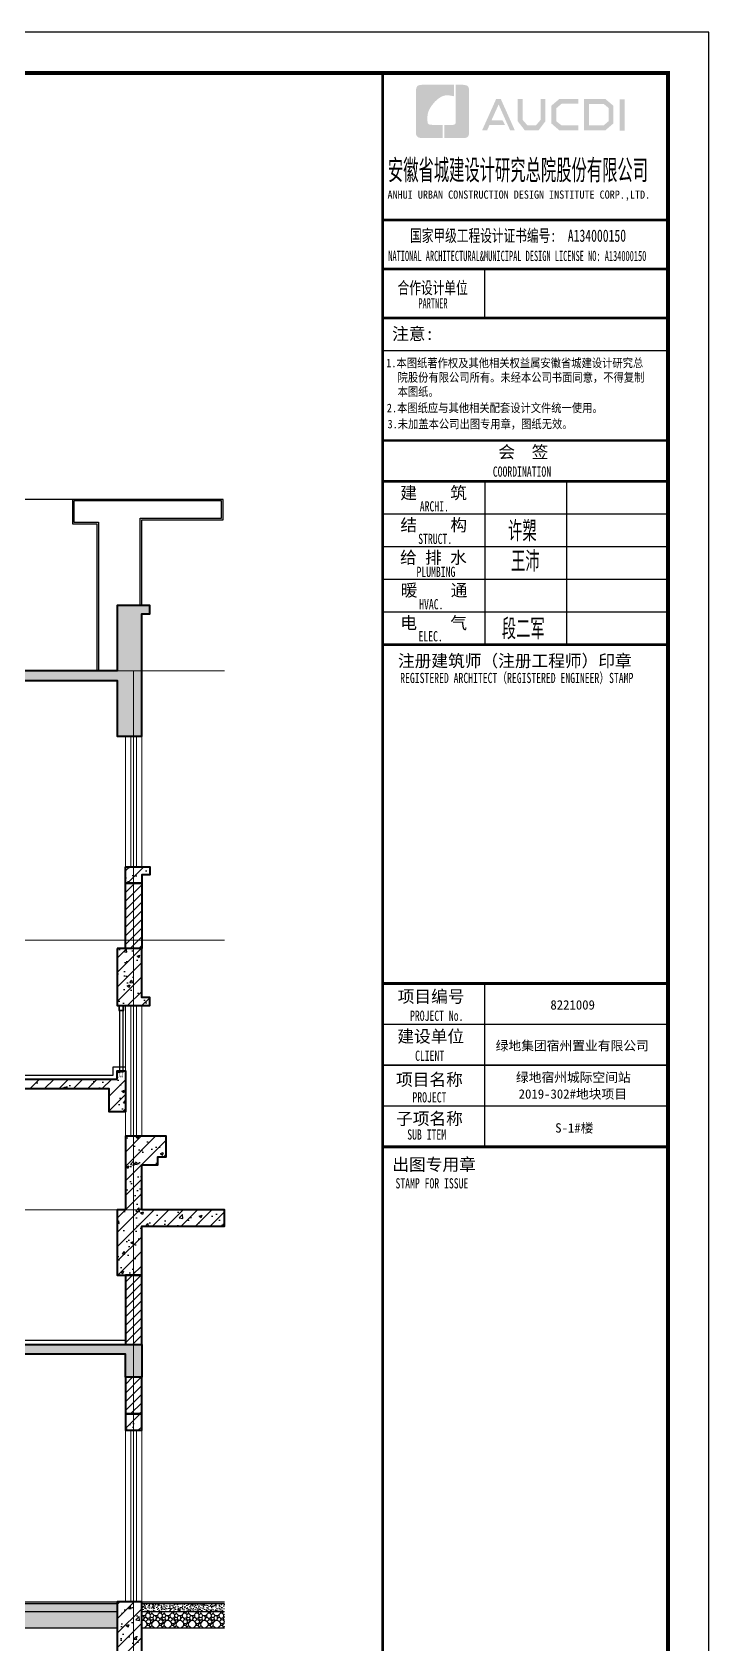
# Model space of a CAD drawing. Extents: x 1188826 to 1909461, y 608442 to 1651179.
# Drawn here: x 1312726 to 1321020, y 718433 to 738169 of the extents above; entities that cross this region are included whole.
import ezdxf

# ---------------------------------------------------------------- set-up
doc = ezdxf.new("R2010")
doc.units = 0
doc.header["$LTSCALE"] = 1000
doc.header["$MEASUREMENT"] = 0
doc.linetypes.add('ACAD_ISO10W100', pattern=[18.5, 12, -3, 0.5, -3])
doc.linetypes.add('DOTE', pattern=[2.42, 2, -0.2, 0.02, -0.2])
for name, color, linetype in [('A-HATH(填充)', 8, 'Continuous'), ('A-STAR(楼梯)', 51, 'Continuous'), ('A-WA-M(面层)', 43, 'Continuous'), ('图框', 140, 'Continuous'), ('图签文字', 147, 'Continuous'), ('栏杆', 106, 'Continuous'), ('立面-2', 45, 'Continuous')]:
    doc.layers.add(name, color=color, linetype=linetype)
for name, color, linetype, lineweight in [('DOTE', 19, 'DOTE', 9), ('PUB_HATCH', 8, 'Continuous', 9), ('WALL', 9, 'Continuous', 40), ('WINDOW', 144, 'Continuous', 15), ('图签', 147, 'Continuous', 18)]:
    doc.layers.add(name, color=color, linetype=linetype, lineweight=lineweight)
doc.styles.add('HT', font='simhei.ttf')
doc.styles.add('宋体', font='', dxfattribs={"height": 50})
doc.styles.add('建筑图签-1', font='simhei.ttf', dxfattribs={"width": 0.7})
doc.styles.add('建筑图签-2', font='TXT.shx', dxfattribs={"width": 0.5, "bigfont": 'HZTXT.shx'})
doc.styles.get('宋体').set_extended_font_data('SimSun')
pattern_1 = [(45, (-53314.43, -37836.62), (-53.0330298, 53.0330298), [])]
pattern_2 = [(45, (-57446.83, -18242.5), (-88.388348, 88.388348), []), (50, (-57446.83, -18242.5), (358.63009, -31.37607), [37.5, -412.5]), (355, (-57446.83, -18242.5), (-69.37567, 376.09607), [30, -330]), (100.4514, (-57416.94, -18245.1), (289.25469, 344.71977), [31.870095, -350.57106]), (46.1842, (-57446.83, -18142.5), (533.62052, -82.75951), [56.25, -618.75]), (96.6356, (-57402.36, -18149.4), (467.33135, 487.05894), [47.80514, -525.8565]), (351.1842, (-57446.83, -18142.5), (467.33097, 487.0593), [45, -495]), (21, (-57396.83, -18167.5), (298.453526, -201.309445), [37.5, -412.5]), (326, (-57396.83, -18167.5), (121.65767, 362.57502), [30, -330]), (71.4514, (-57371.96, -18184.27), (420.111314, 161.26525), [31.870095, -350.57106]), (37.5, (-57446.83, -18242.5), (6.079928, 166.446927), [0, -326, 0, -335, 0, -331.25]), (7.5, (-57446.83, -18242.5), (131.534769, 197.205856), [0, -191, 0, -318.5, 0, -126.25]), (327.5, (-57558.33, -18242.5), (266.911218, -11.277436), [0, -125, 0, -390, 0, -517.5]), (317.5, (-57608.33, -18242.5), (291.593085, 50.05249), [0, -162.5, 0, -259, 0, -367.5])]

# ---------------------------------------------------------------- blocks, each defined once
blk = doc.blocks.new('院标1')
h = blk.add_hatch(color=150)
h.dxf.hatch_style = 1
h.set_gradient(color1=(33, 113, 253), color2=(33, 113, 253), tint=1, name='INVCURVED')
edge = h.paths.add_edge_path()
edge.add_spline(control_points=[(116373, 648379), (116379, 648379), (116382, 648379), (116391, 648379), (116391, 648379), (116391, 648379), (116616, 648379), (116616, 648379), (116616, 648379), (116616, 648379), (116616, 648054), (116616, 648054), (116616, 648054), (116616, 648054), (116108, 648054), (116108, 648054), (116108, 648054), (116028, 648054), (115963, 648111), (115963, 648199), (115963, 648199), (115963, 648199), (115963, 649215), (115963, 649215), (115963, 649215), (115963, 649295), (116018, 649360), (116108, 649360), (116108, 649360), (116108, 649360), (116897, 649360), (116897, 649360), (116897, 649360), (116897, 649360), (116897, 649080), (116897, 649080), (116897, 649080), (116897, 649080), (116566, 649140), (116356, 648859), (116356, 648859), (116245, 648719), (116240, 648545), (116247, 648466), (116247, 648466), (116254, 648386), (116247, 648466), (116247, 648466), (116247, 648466), (116247, 648466), (116258, 648374), (116373, 648379)], knot_values=[0, 0, 0, 0, 0.071429, 0.071429, 0.071429, 0.107143, 0.142857, 0.142857, 0.142857, 0.178571, 0.214286, 0.214286, 0.214286, 0.25, 0.285714, 0.285714, 0.285714, 0.321429, 0.357143, 0.357143, 0.357143, 0.392857, 0.428571, 0.428571, 0.428571, 0.464286, 0.5, 0.5, 0.5, 0.535714, 0.571429, 0.571429, 0.571429, 0.607143, 0.642857, 0.642857, 0.642857, 0.678571, 0.714286, 0.714286, 0.714286, 0.75, 0.785714, 0.785714, 0.785714, 0.821429, 0.857143, 0.857143, 0.857143, 0.928571, 1, 1, 1, 1], degree=3, periodic=0)
h = blk.add_hatch(color=150)
h.dxf.hatch_style = 1
h.set_gradient(color1=(33, 113, 253), color2=(33, 113, 253), tint=1, name='INVCURVED')
edge = h.paths.add_edge_path()
edge.add_spline(control_points=[(117268, 649215), (117268, 649215), (117268, 648199), (117268, 648199), (117268, 648199), (117268, 648114), (117212, 648054), (117123, 648054), (117123, 648054), (117123, 648054), (116663, 648054), (116663, 648054), (116663, 648054), (116663, 648054), (116663, 648379), (116663, 648379), (116663, 648379), (116663, 648379), (116865, 648379), (116865, 648379), (116865, 648379), (116907, 648379), (116941, 648413), (116941, 648455), (116941, 648455), (116941, 648455), (116941, 649360), (116941, 649360), (116941, 649360), (116941, 649360), (117123, 649360), (117123, 649360), (117123, 649360), (117204, 649360), (117268, 649306), (117268, 649215)], knot_values=[0, 0, 0, 0, 0.1, 0.1, 0.1, 0.15, 0.2, 0.2, 0.2, 0.25, 0.3, 0.3, 0.3, 0.35, 0.4, 0.4, 0.4, 0.45, 0.5, 0.5, 0.5, 0.55, 0.6, 0.6, 0.6, 0.65, 0.7, 0.7, 0.7, 0.75, 0.8, 0.8, 0.8, 0.9, 1, 1, 1, 1], degree=3, periodic=0)
blk = doc.blocks.new('tq123')
at = {"layer": '图框'}
h = blk.add_hatch(color=256, dxfattribs=at)
h.paths.add_polyline_path([(-1187, 56758), (-1061, 56758), (-1061, 55988), (-1187, 55988)])
h.paths.add_polyline_path([(-1939, 56642), (-1939, 56116), (-1579, 56116), (-1455, 56223), (-1455, 56541), (-1575, 56642)], flags=16)
h.paths.add_polyline_path([(-2057, 56760), (-2057, 55998), (-1535, 55998), (-1337, 56168), (-1337, 56596), (-1532, 56760)])
h.paths.add_polyline_path([(-2200, 56764), (-2200, 56648), (-2607, 56648), (-2740, 56537), (-2740, 56218), (-2607, 56115), (-2198, 56115), (-2198, 55993), (-2662, 55993), (-2864, 56168), (-2864, 56596), (-2666, 56764)])
h.paths.add_polyline_path([(-3683, 56762), (-3563, 56762), (-3563, 56251), (-3449, 56120), (-3238, 56120), (-3124, 56251), (-3124, 56762), (-3010, 56762), (-3010, 56214), (-3174, 55997), (-3512, 55997), (-3683, 56216)])
h.paths.add_polyline_path([(-4215, 56760), (-4098, 56760), (-3756, 55996), (-3872, 55996), (-4153, 56630), (-4328, 56242), (-4057, 56242), (-3996, 56127), (-4377, 56127), (-4436, 55994), (-4559, 55994)])
for p, q in [((-6995, 53800), (5, 53800)), ((-6995, 53800), (5, 53800)), ((-6995, 52600), (5, 52600))]:
    blk.add_line(p, q, dxfattribs=at)
for points, const_width in [([(-6995, 0), (-6995, 57400)], 70), ([(-6995, 53800), (5, 53800)], 60), ([(-6995, 52600), (5, 52600)], 60), ([(-6995, 52600), (5, 52600)], 60), ([(-4495, 52600), (-4495, 51400)], 35), ([(-6995, 51400), (5, 51400)], 60), ([(-6995, 51400), (5, 51400)], 60), ([(-6995, 50599), (5, 50599)], 35), ([(-6987, 48400), (13, 48400)], 60), ([(-6987, 47400), (13, 47400)], 70), ([(-6987, 47400), (13, 47400)], 70), ([(-4487, 47400), (-4487, 43400)], 35), ([(-2487, 47400), (-2487, 43400)], 35), ([(-6987, 46600), (13, 46600)], 35), ([(-6987, 45800), (13, 45800)], 35), ([(-6987, 45000), (13, 45000)], 35), ([(-6987, 44200), (13, 44200)], 35), ([(-6987, 43400), (13, 43400)], 70), ([(-6995, 35100), (5, 35100)], 70), ([(-6995, 35100), (5, 35100)], 70), ([(-4495, 31100), (-4495, 35100)], 35), ([(-6995, 34100), (5, 34100)], 35), ([(-6995, 33100), (5, 33100)], 35), ([(-6995, 32100), (5, 32100)], 35), ([(5, 31100), (-6995, 31100)], 70)]:
    blk.add_lwpolyline(points, dxfattribs=dict(at, const_width=const_width))
blk.add_blockref('院标1', (-122144, -592249))
for s, height, style, width, p in [('ANHUI URBAN CONSTRUCTION DESIGN INSTITUTE CORP.,LTD.', 200, '建筑图签-1', 0.91, (-6877, 54322)), ('NATIONAL ARCHITECTURAL&MUNICIPAL DESIGN LICENSE NO: A134000150', 250, '建筑图签-1', 0.6, (-6858, 52795)), ('PARTNER', 250, '建筑图签-1', 0.6, (-6120, 51634)), ('1.本图纸著作权及其他相关权益属安徽省城建设计研究总', 210, 'HT', 0.88, (-6909, 50193)), ('院股份有限公司所有。未经本公司书面同意，不得复制', 210, 'HT', 0.88, (-6630, 49839)), ('本图纸。', 210, 'HT', 0.88, (-6630, 49489)), (' 2.本图纸应与其他相关配套设计文件统一使用。 ', 210, 'HT', 0.88, (-7020, 49092)), ('3.未加盖本公司出图专用章，图纸无效。', 210, 'HT', 0.88, (-6877, 48698)), ('COORDINATION', 250, '建筑图签-1', 0.7, (-4295, 47513)), ('ARCHI.', 250, '建筑图签-1', 0.7, (-6086, 46662)), ('STRUCT.', 250, '建筑图签-1', 0.7, (-6125, 45865)), ('PLUMBING', 250, '建筑图签-1', 0.7, (-6166, 45058)), ('HVAC.', 250, '建筑图签-1', 0.7, (-6101, 44265)), ('ELEC.', 250, '建筑图签-1', 0.7, (-6117, 43480)), ('REGISTERED ARCHITECT（REGISTERED ENGINEER）STAMP', 250, '建筑图签-1', 0.7, (-6566, 42459)), ('PROJECT No.', 250, '建筑图签-1', 0.7, (-6325, 34185, -1799)), ('CLIENT', 250, '建筑图签-1', 0.7, (-6201, 33206)), ('PROJECT', 250, '建筑图签-1', 0.7, (-6266, 32187)), ('SUB ITEM', 250, '建筑图签-1', 0.7, (-6393, 31276)), ('STAMP FOR ISSUE', 250, '建筑图签-1', 0.7, (-6682, 30081))]:
    blk.add_text(s, height=height, dxfattribs=dict(at, style=style, width=width)).set_placement(p)
at = {"layer": '图签', "color": 2, "style": '宋体'}
for s, height, p in [('8221009 ', 229.3, (-2884, 34462)), ('绿地集团宿州置业有限公司', 229.34, (-4225, 33462)), ('绿地宿州城际空间站', 229.3, (-3729, 32688)), ('2019-302#地块项目', 229.34, (-3662, 32279)), ('S-1#楼', 229.3, (-2766, 31448))]:
    blk.add_text(s, height=height, dxfattribs=at).set_placement(p)
at = {"layer": '图签文字', "color": 7, "style": '建筑图签-1'}
for s, height, width, p in [('安徽省城建设计研究总院股份有限公司', 500, 0.55, (-6867, 54777)), ('国家甲级工程设计证书编号:  A134000150', 300, 0.7, (-6323, 53267)), ('合作设计单位', 300, 0.7, (-6630, 51990))]:
    blk.add_text(s, height=height, dxfattribs=dict(at, width=width)).set_placement(p)
for s, p in [('注意:', (-6764, 50863)), ('会  签', (-4160, 47968)), ('建    筑', (-6565, 46967)), ('结    构', (-6561, 46179)), ('给 排 水', (-6570, 45385)), ('暖    通', (-6552, 44582)), ('电    气', (-6562, 43782)), ('注册建筑师（注册工程师）印章', (-6620, 42854)), ('项目编号', (-6627, 34632)), ('建设单位', (-6635, 33655)), ('项目名称', (-6668, 32597)), ('子项名称', (-6668, 31640)), ('出图专用章', (-6759, 30518))]:
    blk.add_text(s, height=300, dxfattribs=at).set_placement(p)
at = {"layer": '图签文字', "color": 1, "style": '建筑图签-2', "width": 0.7}
for s, p in [('许槊', (-3921, 45928)), ('王沛', (-3849, 45187)), ('段二军', (-4074, 43532))]:
    blk.add_text(s, height=500, dxfattribs=at).set_placement(p)
blk = doc.blocks.new('qweqweqeqw')
at = {"layer": '栏杆', "const_width": 6}
blk.add_lwpolyline([(-31, 0), (29, 0)], dxfattribs=at)
for points in [[(-19, 0), (-19, -70, 0.811436), (-7, -70), (-7, -58)], [(17, 0), (17, -70, -0.811436), (5, -70), (5, -58)]]:
    blk.add_lwpolyline(points, format="xyb", dxfattribs=at)

msp = doc.modelspace()

# ---------------------------------------------------------------- hatches: boundary and pattern name
at = {"layer": 'A-HATH(填充)'}
h = msp.add_hatch(dxfattribs=at)
h.set_pattern_fill('钢筋混凝土', color=256, scale=50, style=0)
h.set_pattern_definition([(45, (-57446.83, -18242.5), (-88.388348, 88.388348), []), (50, (-57446.83, -18242.5), (358.63009, -31.37607), [37.5, -412.5]), (355, (-57446.83, -18242.5), (-69.37567, 376.09607), [30, -330]), (100.4514, (-57416.94, -18245.1), (289.25469, 344.71977), [31.870095, -350.57106]), (46.1842, (-57446.83, -18142.5), (533.62052, -82.75951), [56.25, -618.75]), (96.6356, (-57402.36, -18149.4), (467.33135, 487.05894), [47.80514, -525.8565]), (351.1842, (-57446.83, -18142.5), (467.33097, 487.0593), [45, -495]), (21, (-57396.83, -18167.5), (298.453526, -201.309445), [37.5, -412.5]), (326, (-57396.83, -18167.5), (121.65767, 362.57502), [30, -330]), (71.4514, (-57371.96, -18184.27), (420.111314, 161.26525), [31.870095, -350.57106]), (37.5, (-57446.83, -18242.5), (6.079928, 166.446927), [0, -326, 0, -335, 0, -331.25]), (7.5, (-57446.83, -18242.5), (131.534769, 197.205856), [0, -191, 0, -318.5, 0, -126.25]), (327.5, (-57558.33, -18242.5), (266.911218, -11.277436), [0, -125, 0, -390, 0, -517.5]), (317.5, (-57608.33, -18242.5), (291.593085, 50.05249), [0, -162.5, 0, -259, 0, -367.5])])
h.paths.add_polyline_path([(1305818, 730348), (1305818, 730228), (1306818, 730228), (1306818, 729148), (1307018, 729148), (1307018, 729548), (1307118, 729548), (1307118, 730228), (1313768, 730228), (1313768, 729548), (1314068, 729548), (1314068, 731048), (1314168, 731048), (1314168, 731148), (1313768, 731148), (1313768, 730348)])
h = msp.add_hatch(dxfattribs=at)
h.set_pattern_fill('钢筋混凝土', color=256, scale=50, style=0)
h.set_pattern_definition([(45, (-53314.43, -37890.48), (-88.388348, 88.388348), []), (50, (-53314.43, -37890.48), (358.63009, -31.37607), [37.5, -412.5]), (355, (-53314.43, -37890.48), (-69.37567, 376.09607), [30, -330]), (100.4514, (-53284.54, -37893.1), (289.25469, 344.71977), [31.870095, -350.57106]), (46.1842, (-53314.43, -37790.48), (533.62052, -82.75951), [56.25, -618.75]), (96.6356, (-53269.96, -37797.37), (467.33135, 487.05894), [47.80514, -525.8565]), (351.1842, (-53314.43, -37790.5), (467.33097, 487.0593), [45, -495]), (21, (-53264.43, -37815.48), (298.453526, -201.309445), [37.5, -412.5]), (326, (-53264.43, -37815.48), (121.65767, 362.57502), [30, -330]), (71.4514, (-53239.56, -37832.25), (420.111314, 161.26525), [31.870095, -350.57106]), (37.5, (-53314.43, -37890.48), (6.079928, 166.446927), [0, -326, 0, -335, 0, -331.25]), (7.5, (-53314.43, -37890.48), (131.534769, 197.205856), [0, -191, 0, -318.5, 0, -126.25]), (327.5, (-53425.93, -37890.48), (266.911218, -11.277436), [0, -125, 0, -390, 0, -517.5]), (317.5, (-53475.93, -37890.48), (291.593085, 50.05249), [0, -162.5, 0, -259, 0, -367.5])])
h.paths.add_polyline_path([(1313868, 727948), (1314168, 727948), (1314168, 727848), (1314068, 727848), (1314068, 727748), (1313868, 727748)])
h = msp.add_hatch(dxfattribs=at)
h.set_pattern_fill('钢筋混凝土', color=256, scale=50, style=0)
h.set_pattern_definition(pattern_2)
h.paths.add_polyline_path([(1313768, 725348), (1313768, 725448), (1313868, 725448), (1313868, 724948), (1313668, 724948), (1313668, 725228), (1312368, 725228), (1312368, 724948), (1312168, 724948), (1312168, 725212), (1309368, 726712), (1309368, 726598), (1309168, 726598), (1309168, 726878), (1307118, 726878), (1307118, 726248), (1307018, 726248), (1307018, 725848), (1306818, 725848), (1306818, 726828), (1305818, 726828), (1305818, 726948), (1306818, 726948), (1306818, 726998), (1309368, 726998), (1309368, 726848), (1309648, 726848), (1309648, 726698), (1309928, 726698), (1309928, 726548), (1310208, 726548), (1310208, 726398), (1310488, 726398), (1310488, 726248), (1310768, 726248), (1310768, 726098), (1311048, 726098), (1311048, 725948), (1311328, 725948), (1311328, 725798), (1311608, 725798), (1311608, 725648), (1311888, 725648), (1311888, 725498), (1312168, 725498), (1312168, 725348)])
h = msp.add_hatch(dxfattribs=at)
h.set_pattern_fill('钢筋混凝土', color=256, scale=50, style=0)
h.set_pattern_definition(pattern_2)
h.paths.add_polyline_path([(1313768, 726948), (1313768, 726248), (1314168, 726248), (1314168, 726348), (1314068, 726348), (1314068, 726948)])
h = msp.add_hatch(dxfattribs=at)
h.set_pattern_fill('钢筋混凝土', color=256, scale=50, style=0)
h.set_pattern_definition(pattern_2)
h.paths.add_polyline_path([(1314068, 723748), (1314068, 724298), (1314268, 724298), (1314268, 724398), (1314368, 724398), (1314368, 724648), (1313868, 724648), (1313868, 723748), (1313768, 723748), (1313768, 722948), (1314068, 722948), (1314068, 723548), (1315082, 723548), (1315082, 723748)])
h = msp.add_hatch(dxfattribs=at)
h.set_pattern_fill('钢筋混凝土', color=256, scale=50, style=0)
h.set_pattern_definition(pattern_2)
h.paths.add_polyline_path([(1305818, 723528), (1305818, 723648), (1306818, 723648), (1306818, 723698), (1309368, 723698), (1309368, 723538), (1309648, 723538), (1309648, 723378), (1309928, 723378), (1309928, 723218), (1310208, 723218), (1310208, 723058), (1310488, 723058), (1310488, 722898), (1310768, 722898), (1310768, 722738), (1311048, 722738), (1311048, 722578), (1311328, 722578), (1311328, 722418), (1311608, 722418), (1311608, 722258), (1311888, 722258), (1311888, 722098), (1314068, 722098), (1314068, 721698), (1313868, 721698), (1313868, 721978), (1312088, 721978), (1312088, 721698), (1311888, 721698), (1311888, 721960), (1309368, 723400), (1309368, 723298), (1309168, 723298), (1309168, 723578), (1307118, 723578), (1307118, 722948), (1306818, 722948), (1306818, 723528)])
h = msp.add_hatch(dxfattribs=at)
h.set_pattern_fill('钢筋混凝土', color=256, scale=50, style=0)
h.set_pattern_definition([(45, (-53314.43, -39240.48), (-88.388348, 88.388348), []), (50, (-53314.43, -39240.48), (358.63009, -31.37607), [37.5, -412.5]), (355, (-53314.43, -39240.48), (-69.37567, 376.09607), [30, -330]), (100.4514, (-53284.54, -39243.1), (289.25469, 344.71977), [31.870095, -350.57106]), (46.1842, (-53314.43, -39140.48), (533.62052, -82.75951), [56.25, -618.75]), (96.6356, (-53269.96, -39147.37), (467.33135, 487.05894), [47.80514, -525.8565]), (351.1842, (-53314.43, -39140.5), (467.33097, 487.0593), [45, -495]), (21, (-53264.43, -39165.48), (298.453526, -201.309445), [37.5, -412.5]), (326, (-53264.43, -39165.48), (121.65767, 362.57502), [30, -330]), (71.4514, (-53239.56, -39182.25), (420.111314, 161.26525), [31.870095, -350.57106]), (37.5, (-53314.43, -39240.48), (6.079928, 166.446927), [0, -326, 0, -335, 0, -331.25]), (7.5, (-53314.43, -39240.48), (131.534769, 197.205856), [0, -191, 0, -318.5, 0, -126.25]), (327.5, (-53425.93, -39240.48), (266.911218, -11.277436), [0, -125, 0, -390, 0, -517.5]), (317.5, (-53475.93, -39240.48), (291.593085, 50.05249), [0, -162.5, 0, -259, 0, -367.5])])
h.paths.add_polyline_path([(1314068, 721248), (1313868, 721248), (1313868, 721048), (1314068, 721048)])
h = msp.add_hatch(dxfattribs=at)
h.set_pattern_fill('钢筋混凝土', color=256, scale=50, style=0)
h.set_pattern_definition([(45, (-46914.43, -37190.48), (-88.388348, 88.388348), []), (50, (-46914.43, -37190.48), (358.63009, -31.37607), [37.5, -412.5]), (355, (-46914.43, -37190.48), (-69.37567, 376.09607), [30, -330]), (100.4514, (-46884.54, -37193.1), (289.25469, 344.71977), [31.870095, -350.57106]), (46.1842, (-46914.43, -37090.48), (533.62052, -82.75951), [56.25, -618.75]), (96.6356, (-46869.96, -37097.37), (467.33135, 487.05894), [47.80514, -525.8565]), (351.1842, (-46914.43, -37090.5), (467.33097, 487.0593), [45, -495]), (21, (-46864.43, -37115.48), (298.453526, -201.309445), [37.5, -412.5]), (326, (-46864.43, -37115.48), (121.65767, 362.57502), [30, -330]), (71.4514, (-46839.56, -37132.25), (420.111314, 161.26525), [31.870095, -350.57106]), (37.5, (-46914.43, -37190.48), (6.079928, 166.446927), [0, -326, 0, -335, 0, -331.25]), (7.5, (-46914.43, -37190.48), (131.534769, 197.205856), [0, -191, 0, -318.5, 0, -126.25]), (327.5, (-47025.93, -37190.48), (266.911218, -11.277436), [0, -125, 0, -390, 0, -517.5]), (317.5, (-47075.93, -37190.48), (291.593085, 50.05249), [0, -162.5, 0, -259, 0, -367.5])])
h.paths.add_polyline_path([(1314068, 718948), (1313768, 718948), (1313768, 718248), (1314068, 718248)])
at = {"layer": 'PUB_HATCH'}
h = msp.add_hatch(dxfattribs=at)
h.set_pattern_fill('普通砖', color=256, scale=30, style=0)
h.set_pattern_definition(pattern_1)
h.paths.add_polyline_path([(1313868, 727748), (1314068, 727748), (1314068, 726948), (1313868, 726948)])
h = msp.add_hatch(dxfattribs=at)
h.set_pattern_fill('普通砖', color=256, scale=30, style=0)
h.set_pattern_definition(pattern_1)
h.paths.add_polyline_path([(1314068, 722948), (1313868, 722948), (1313868, 722098), (1314068, 722098)])
h = msp.add_hatch(dxfattribs=at)
h.set_pattern_fill('普通砖', color=256, scale=30, style=0)
h.set_pattern_definition([(45, (-57446.83, -18188.64), (-53.0330298, 53.0330298), [])])
h.paths.add_polyline_path([(1314068, 721698), (1313868, 721698), (1313868, 721248), (1314068, 721248)])
at = {"layer": 'PUB_HATCH', "linetype": 'Continuous'}
h = msp.add_hatch(dxfattribs=at)
h.set_pattern_fill('混凝土', color=256, scale=10, style=0)
h.set_pattern_definition([(50, (833242.41, 354330.05), (71.726018, -6.2752135), [7.5, -82.5]), (355, (833242.41, 354330.05), (-13.875133, 75.219213), [6, -66]), (100.4514, (833248.39, 354329.525), (57.850938, 68.943954), [6.374019, -70.114211]), (46.1842, (833242.41, 354350.05), (106.724105, -16.551901), [11.25, -123.75]), (96.6356, (833251.3, 354348.67), (93.46627, 97.411787), [9.561029, -105.1713]), (351.1842, (833242.41, 354350.05), (93.466195, 97.41186), [9, -99]), (21, (833252.41, 354345.05), (59.690705, -40.261889), [7.5, -82.5]), (326, (833252.41, 354345.05), (24.331533, 72.5150045), [6, -66]), (71.4514, (833257.385, 354341.69), (84.022263, 32.25305), [6.374019, -70.114211]), (37.5, (833242.41, 354330.048), (1.2159855, 33.2893854), [0, -65.2, 0, -67, 0, -66.25]), (7.5, (833242.41, 354330.048), (26.3069537, 39.4411712), [0, -38.2, 0, -63.7, 0, -25.25]), (327.5, (833220.11, 354330.048), (53.3822436, -2.2554872), [0, -25, 0, -78, 0, -103.5]), (317.5, (833210.11, 354330.048), (58.318617, 10.0104982), [0, -32.5, 0, -51.8, 0, -73.5])])
h.paths.add_polyline_path([(1311769, 718828), (1311594, 718928), (1307118, 718928), (1307118, 718828)])
h.paths.add_polyline_path([(1311888, 718928), (1311888, 718898), (1312088, 718898), (1312088, 718828), (1313768, 718828), (1313768, 718928)])
h = msp.add_hatch(dxfattribs=at)
h.set_pattern_fill('卵石砌体', color=256, scale=20, style=0)
h.set_pattern_definition([(0, (833347.41, 354330.05), (0, 150), [7.5, -22.5, 7.5, -112.5]), (0, (833384.91, 354345.05), (0, 150), [7.5, -142.5]), (0, (833309.91, 354360.05), (0, 150), [15, -135]), (0, (833272.41, 354367.55), (0, 150), [22.5, -127.5]), (0, (833347.41, 354375.05), (0, 150), [15, -15, 22.5, -97.5]), (0, (833339.91, 354397.55), (0, 150), [22.5, -127.5]), (0, (833302.41, 354405.05), (0, 150), [22.5, -52.5, 22.5, -52.5]), (0, (833272.41, 354427.55), (0, 150), [22.5, -7.5, 7.5, -112.5]), (0, (833369.91, 354442.55), (0, 150), [7.5, -142.5]), (0, (833339.91, 354457.55), (0, 150), [15, -135]), (90, (833242.41, 354465.05), (-150, 9e-15), [15, -135]), (90, (833257.41, 354360.05), (-150, 9e-15), [7.5, -15, 22.5, -105]), (90, (833294.91, 354375.05), (-150, 9e-15), [30, -7.5, 7.5, -105]), (90, (833317.41, 354412.55), (-150, 9e-15), [22.5, -127.5]), (90, (833324.91, 354345.05), (-150, 9e-15), [15, -135]), (90, (833332.41, 354465.05), (-150, 9e-15), [15, -135]), (90, (833339.91, 354375.05), (-150, 9e-15), [15, -75, 7.5, -52.5]), (90, (833362.41, 354450.05), (-150, 9e-15), [7.5, -7.5, 7.5, -127.5]), (90, (833369.91, 354382.55), (-150, 9e-15), [15, -22.5, 15, -97.5]), (90, (833377.41, 354345.05), (-150, 9e-15), [15, -135]), (45, (833249.91, 354345.05), (9e-15, 150), [21.21315, -42.426404, 31.8198, -116.672678]), (45, (833242.41, 354345.05), (9e-15, 150), [21.213203, -190.91883]), (45, (833324.91, 354360.05), (9e-15, 150), [21.213203, -190.91883]), (45, (833309.91, 354435.05), (9e-15, 150), [21.213203, -190.91883]), (45, (833377.41, 354360.05), (9e-15, 150), [21.213203, -190.91883]), (45, (833249.91, 354375.05), (9e-15, 150), [10.6066, -201.52542]), (45, (833264.91, 354420.05), (9e-15, 150), [10.6066, -201.52542]), (45, (833279.91, 354367.55), (9e-15, 150), [10.6066, -201.52542]), (45, (833294.91, 354420.05), (9e-15, 150), [10.6066, -201.52542]), (45, (833339.91, 354390.05), (9e-15, 150), [10.6066, -201.52542]), (45, (833339.91, 354472.55), (9e-15, 150), [10.6066, -201.52542]), (45, (833354.91, 354457.55), (9e-15, 150), [10.6066, -201.52542]), (45, (833362.41, 354375.05), (9e-15, 150), [10.6066, -201.52542]), (45, (833369.91, 354337.55), (9e-15, 150), [10.6066, -201.52542]), (45, (833369.91, 354397.55), (9e-15, 150), [10.6066, -201.52542]), (45, (833369.91, 354472.55), (9e-15, 150), [10.6066, -201.52542]), (45, (833377.41, 354442.55), (9e-15, 150), [10.6066, -201.52542]), (135, (833347.41, 354457.55), (-150, 9e-15), [10.6066, -201.52542]), (135, (833362.41, 354472.55), (-150, 9e-15), [10.6066, -201.52542]), (135, (833369.91, 354442.55), (-150, 9e-15), [10.6066, -201.52542]), (135, (833392.41, 354472.55), (-150, 9e-15), [10.6066, -201.52542]), (135, (833317.41, 354420.05), (-150, 9e-15), [10.6066, -201.52542]), (135, (833302.41, 354405.05), (-150, 9e-15), [10.6066, -201.52542]), (135, (833257.41, 354367.55), (-150, 9e-15), [10.6066, -201.52542]), (135, (833272.41, 354367.55), (-150, 9e-15), [10.6066, -201.52542]), (135, (833287.41, 354420.05), (-150, 9e-15), [10.6066, -201.52542]), (135, (833257.41, 354397.55), (-150, 9e-15), [10.6066, -201.52542]), (135, (833347.41, 354375.05), (-150, 9e-15), [10.6066, -201.52542]), (135, (833369.91, 354390.05), (-150, 9e-15), [10.6066, -201.52542]), (135, (833377.41, 354360.05), (-150, 9e-15), [10.6066, -201.52542]), (135, (833377.41, 354375.05), (-150, 9e-15), [10.6066, -201.52542]), (135, (833384.91, 354345.05), (-150, 9e-15), [10.6066, -201.52542]), (135, (833264.91, 354435.05), (-150, 9e-15), [21.213203, -190.91883]), (135, (833339.91, 354390.05), (-150, 9e-15), [21.213203, -190.91883]), (135, (833332.41, 354337.55), (-150, 9e-15), [53.03301, -159.099024]), (26.565051, (833242.41, 354405.05), (149.999999, 1e-06), [16.77, -318.64018]), (26.565051, (833264.91, 354360.05), (149.999999, 1e-06), [16.77, -318.64018]), (26.565051, (833294.91, 354427.55), (149.999999, 1e-06), [16.77, -318.64018]), (26.565051, (833354.91, 354330.05), (149.999999, 1e-06), [16.77, -318.64018]), (26.565051, (833332.41, 354367.55), (149.999999, 1e-06), [16.77, -318.64018]), (26.565051, (833347.41, 354397.55), (149.999999, 1e-06), [16.77, -318.64018]), (26.565051, (833324.91, 354450.05), (149.999999, 1e-06), [16.77, -318.64018]), (26.565051, (833377.41, 354442.55), (149.999999, 1e-06), [16.77, -318.64018]), (63.434949, (833257.41, 354405.05), (1e-07, 150), [16.77, -318.64018]), (63.434949, (833257.41, 354412.55), (1e-07, 150), [16.77, -318.64018]), (63.434949, (833317.41, 354435.05), (1e-07, 150), [33.54, -301.87018]), (63.434949, (833369.91, 354427.55), (1e-07, 150), [16.77, -318.64018]), (63.434949, (833362.41, 354405.05), (1e-07, 150), [16.77, -318.64018]), (63.434949, (833287.41, 354375.05), (1e-07, 150), [16.77, -318.64018]), (63.434949, (833362.41, 354457.55), (1e-07, 150), [16.77, -318.64018]), (63.434949, (833384.91, 354450.05), (1e-07, 150), [16.77, -318.64018]), (116.565051, (833249.91, 354450.05), (-1e-06, 149.999999), [16.77, -318.64018]), (116.565051, (833332.41, 354330.05), (-1e-06, 149.999999), [16.77, -318.64018]), (116.565051, (833264.91, 354427.55), (-1e-06, 149.999999), [16.77, -318.64018]), (116.565051, (833377.41, 354412.55), (-1e-06, 149.999999), [16.77, -318.64018]), (116.565051, (833324.91, 354405.05), (-1e-06, 149.999999), [16.77, -318.64018]), (116.565051, (833369.91, 354435.05), (-1e-06, 149.999999), [16.77, -318.64018]), (116.565051, (833294.91, 354405.05), (-1e-06, 149.999999), [16.77, -318.64018]), (116.565051, (833264.91, 354375.05), (-1e-06, 149.999999), [16.77, -318.64018]), (153.434949, (833257.41, 354442.55), (-150, 1e-07), [16.77, -318.64018]), (153.434949, (833309.91, 354360.05), (-150, 1e-07), [16.77, -318.64018]), (153.434949, (833279.91, 354427.55), (-150, 1e-07), [16.77, -318.64018]), (153.434949, (833369.91, 354367.55), (-150, 1e-07), [16.77, -318.64018]), (153.434949, (833347.41, 354330.05), (-150, 1e-07), [16.77, -318.64018]), (153.434949, (833362.41, 354450.05), (-150, 1e-07), [16.77, -318.64018]), (153.434949, (833339.91, 354397.55), (-150, 1e-07), [16.77, -318.64018]), (153.434949, (833257.41, 354442.55), (-150, 1e-07), [16.77, -318.64018]), (153.434949, (833392.41, 354405.05), (-150, 1e-07), [16.77, -318.64018]), (243.434949, (833249.91, 354345.05), (-1e-07, -150), [16.77, -318.64018])])
h.paths.add_polyline_path([(1312088, 718828), (1312088, 718628), (1313768, 718628), (1313768, 718828)])
h.paths.add_polyline_path([(1311888, 718760), (1311769, 718828), (1307118, 718828), (1307118, 718628), (1311888, 718628)])
h = msp.add_hatch(dxfattribs=at)
h.set_pattern_fill('混凝土', color=256, scale=10, style=0)
h.set_pattern_definition([(50, (848442.41, 354330.05), (71.726018, -6.2752135), [7.5, -82.5]), (355, (848442.41, 354330.05), (-13.875133, 75.219213), [6, -66]), (100.4514, (848448.39, 354329.525), (57.850938, 68.943954), [6.374019, -70.114211]), (46.1842, (848442.41, 354350.05), (106.724105, -16.551901), [11.25, -123.75]), (96.6356, (848451.3, 354348.67), (93.46627, 97.411787), [9.561029, -105.1713]), (351.1842, (848442.41, 354350.05), (93.466195, 97.41186), [9, -99]), (21, (848452.41, 354345.05), (59.690705, -40.261889), [7.5, -82.5]), (326, (848452.41, 354345.05), (24.331533, 72.5150045), [6, -66]), (71.4514, (848457.385, 354341.69), (84.022263, 32.25305), [6.374019, -70.114211]), (37.5, (848442.41, 354330.048), (1.2159855, 33.2893854), [0, -65.2, 0, -67, 0, -66.25]), (7.5, (848442.41, 354330.048), (26.3069537, 39.4411712), [0, -38.2, 0, -63.7, 0, -25.25]), (327.5, (848420.11, 354330.048), (53.3822436, -2.2554872), [0, -25, 0, -78, 0, -103.5]), (317.5, (848410.11, 354330.048), (58.318617, 10.0104982), [0, -32.5, 0, -51.8, 0, -73.5])])
h.paths.add_polyline_path([(1314068, 718828), (1314068, 718928), (1315082, 718928), (1315082, 718828)])
h = msp.add_hatch(dxfattribs=at)
h.set_pattern_fill('卵石砌体', color=256, scale=20, style=0)
h.set_pattern_definition([(0, (848547.41, 354330.05), (0, 150), [7.5, -22.5, 7.5, -112.5]), (0, (848584.91, 354345.05), (0, 150), [7.5, -142.5]), (0, (848509.91, 354360.05), (0, 150), [15, -135]), (0, (848472.41, 354367.55), (0, 150), [22.5, -127.5]), (0, (848547.41, 354375.05), (0, 150), [15, -15, 22.5, -97.5]), (0, (848539.91, 354397.55), (0, 150), [22.5, -127.5]), (0, (848502.41, 354405.05), (0, 150), [22.5, -52.5, 22.5, -52.5]), (0, (848472.41, 354427.55), (0, 150), [22.5, -7.5, 7.5, -112.5]), (0, (848569.91, 354442.55), (0, 150), [7.5, -142.5]), (0, (848539.91, 354457.55), (0, 150), [15, -135]), (90, (848442.41, 354465.05), (-150, 9e-15), [15, -135]), (90, (848457.41, 354360.05), (-150, 9e-15), [7.5, -15, 22.5, -105]), (90, (848494.91, 354375.05), (-150, 9e-15), [30, -7.5, 7.5, -105]), (90, (848517.41, 354412.55), (-150, 9e-15), [22.5, -127.5]), (90, (848524.91, 354345.05), (-150, 9e-15), [15, -135]), (90, (848532.41, 354465.05), (-150, 9e-15), [15, -135]), (90, (848539.91, 354375.05), (-150, 9e-15), [15, -75, 7.5, -52.5]), (90, (848562.41, 354450.05), (-150, 9e-15), [7.5, -7.5, 7.5, -127.5]), (90, (848569.91, 354382.55), (-150, 9e-15), [15, -22.5, 15, -97.5]), (90, (848577.41, 354345.05), (-150, 9e-15), [15, -135]), (45, (848449.91, 354345.05), (9e-15, 150), [21.21315, -42.426404, 31.8198, -116.672678]), (45, (848442.41, 354345.05), (9e-15, 150), [21.213203, -190.91883]), (45, (848524.91, 354360.05), (9e-15, 150), [21.213203, -190.91883]), (45, (848509.91, 354435.05), (9e-15, 150), [21.213203, -190.91883]), (45, (848577.41, 354360.05), (9e-15, 150), [21.213203, -190.91883]), (45, (848449.91, 354375.05), (9e-15, 150), [10.6066, -201.52542]), (45, (848464.91, 354420.05), (9e-15, 150), [10.6066, -201.52542]), (45, (848479.91, 354367.55), (9e-15, 150), [10.6066, -201.52542]), (45, (848494.91, 354420.05), (9e-15, 150), [10.6066, -201.52542]), (45, (848539.91, 354390.05), (9e-15, 150), [10.6066, -201.52542]), (45, (848539.91, 354472.55), (9e-15, 150), [10.6066, -201.52542]), (45, (848554.91, 354457.55), (9e-15, 150), [10.6066, -201.52542]), (45, (848562.41, 354375.05), (9e-15, 150), [10.6066, -201.52542]), (45, (848569.91, 354337.55), (9e-15, 150), [10.6066, -201.52542]), (45, (848569.91, 354397.55), (9e-15, 150), [10.6066, -201.52542]), (45, (848569.91, 354472.55), (9e-15, 150), [10.6066, -201.52542]), (45, (848577.41, 354442.55), (9e-15, 150), [10.6066, -201.52542]), (135, (848547.41, 354457.55), (-150, 9e-15), [10.6066, -201.52542]), (135, (848562.41, 354472.55), (-150, 9e-15), [10.6066, -201.52542]), (135, (848569.91, 354442.55), (-150, 9e-15), [10.6066, -201.52542]), (135, (848592.41, 354472.55), (-150, 9e-15), [10.6066, -201.52542]), (135, (848517.41, 354420.05), (-150, 9e-15), [10.6066, -201.52542]), (135, (848502.41, 354405.05), (-150, 9e-15), [10.6066, -201.52542]), (135, (848457.41, 354367.55), (-150, 9e-15), [10.6066, -201.52542]), (135, (848472.41, 354367.55), (-150, 9e-15), [10.6066, -201.52542]), (135, (848487.41, 354420.05), (-150, 9e-15), [10.6066, -201.52542]), (135, (848457.41, 354397.55), (-150, 9e-15), [10.6066, -201.52542]), (135, (848547.41, 354375.05), (-150, 9e-15), [10.6066, -201.52542]), (135, (848569.91, 354390.05), (-150, 9e-15), [10.6066, -201.52542]), (135, (848577.41, 354360.05), (-150, 9e-15), [10.6066, -201.52542]), (135, (848577.41, 354375.05), (-150, 9e-15), [10.6066, -201.52542]), (135, (848584.91, 354345.05), (-150, 9e-15), [10.6066, -201.52542]), (135, (848464.91, 354435.05), (-150, 9e-15), [21.213203, -190.91883]), (135, (848539.91, 354390.05), (-150, 9e-15), [21.213203, -190.91883]), (135, (848532.41, 354337.55), (-150, 9e-15), [53.03301, -159.099024]), (26.565051, (848442.41, 354405.05), (149.999999, 1e-06), [16.77, -318.64018]), (26.565051, (848464.91, 354360.05), (149.999999, 1e-06), [16.77, -318.64018]), (26.565051, (848494.91, 354427.55), (149.999999, 1e-06), [16.77, -318.64018]), (26.565051, (848554.91, 354330.05), (149.999999, 1e-06), [16.77, -318.64018]), (26.565051, (848532.41, 354367.55), (149.999999, 1e-06), [16.77, -318.64018]), (26.565051, (848547.41, 354397.55), (149.999999, 1e-06), [16.77, -318.64018]), (26.565051, (848524.91, 354450.05), (149.999999, 1e-06), [16.77, -318.64018]), (26.565051, (848577.41, 354442.55), (149.999999, 1e-06), [16.77, -318.64018]), (63.434949, (848457.41, 354405.05), (1e-07, 150), [16.77, -318.64018]), (63.434949, (848457.41, 354412.55), (1e-07, 150), [16.77, -318.64018]), (63.434949, (848517.41, 354435.05), (1e-07, 150), [33.54, -301.87018]), (63.434949, (848569.91, 354427.55), (1e-07, 150), [16.77, -318.64018]), (63.434949, (848562.41, 354405.05), (1e-07, 150), [16.77, -318.64018]), (63.434949, (848487.41, 354375.05), (1e-07, 150), [16.77, -318.64018]), (63.434949, (848562.41, 354457.55), (1e-07, 150), [16.77, -318.64018]), (63.434949, (848584.91, 354450.05), (1e-07, 150), [16.77, -318.64018]), (116.565051, (848449.91, 354450.05), (-1e-06, 149.999999), [16.77, -318.64018]), (116.565051, (848532.41, 354330.05), (-1e-06, 149.999999), [16.77, -318.64018]), (116.565051, (848464.91, 354427.55), (-1e-06, 149.999999), [16.77, -318.64018]), (116.565051, (848577.41, 354412.55), (-1e-06, 149.999999), [16.77, -318.64018]), (116.565051, (848524.91, 354405.05), (-1e-06, 149.999999), [16.77, -318.64018]), (116.565051, (848569.91, 354435.05), (-1e-06, 149.999999), [16.77, -318.64018]), (116.565051, (848494.91, 354405.05), (-1e-06, 149.999999), [16.77, -318.64018]), (116.565051, (848464.91, 354375.05), (-1e-06, 149.999999), [16.77, -318.64018]), (153.434949, (848457.41, 354442.55), (-150, 1e-07), [16.77, -318.64018]), (153.434949, (848509.91, 354360.05), (-150, 1e-07), [16.77, -318.64018]), (153.434949, (848479.91, 354427.55), (-150, 1e-07), [16.77, -318.64018]), (153.434949, (848569.91, 354367.55), (-150, 1e-07), [16.77, -318.64018]), (153.434949, (848547.41, 354330.05), (-150, 1e-07), [16.77, -318.64018]), (153.434949, (848562.41, 354450.05), (-150, 1e-07), [16.77, -318.64018]), (153.434949, (848539.91, 354397.55), (-150, 1e-07), [16.77, -318.64018]), (153.434949, (848457.41, 354442.55), (-150, 1e-07), [16.77, -318.64018]), (153.434949, (848592.41, 354405.05), (-150, 1e-07), [16.77, -318.64018]), (243.434949, (848449.91, 354345.05), (-1e-07, -150), [16.77, -318.64018])])
h.paths.add_polyline_path([(1314068, 718628), (1314068, 718828), (1315082, 718828), (1315082, 718628)])

# ---------------------------------------------------------------- linework, layer by layer
at = {"layer": 'A-STAR(楼梯)'}
for points in [[(1312218, 725398), (1313718, 725398), (1313718, 725498), (1313868, 725498)], [(1313868, 722148), (1311938, 722148), (1311938, 722308), (1311658, 722308), (1311658, 722468), (1311378, 722468), (1311378, 722628), (1311098, 722628), (1311098, 722788), (1310818, 722788), (1310818, 722948), (1310538, 722948), (1310538, 723108), (1310258, 723108), (1310258, 723268), (1309978, 723268), (1309978, 723428), (1309698, 723428), (1309698, 723588), (1309418, 723588), (1309418, 723748), (1307018, 723748)]]:
    msp.add_lwpolyline(points, dxfattribs=at)
at = {"layer": 'A-WA-M(面层)'}
for points in [[(1311888, 718948), (1313768, 718948)], [(1311888, 718928), (1313768, 718928)], [(1312088, 718828), (1313768, 718828)], [(1314068, 718948), (1315082, 718948)], [(1314068, 718928), (1315082, 718928)], [(1314068, 718828), (1315082, 718828)], [(1312088, 718628), (1313768, 718628)], [(1314068, 718628), (1315082, 718628)]]:
    msp.add_lwpolyline(points, dxfattribs=at)
at = {"layer": 'DOTE', "linetype": 'ACAD_ISO10W100', "ltscale": 100}
for p, q in [((1305818, 730348), (1315082, 730348)), ((1313968, 730348), (1313968, 718248)), ((1305818, 727048), (1315082, 727048)), ((1305818, 723748), (1315082, 723748)), ((1305818, 718948), (1315082, 718948))]:
    msp.add_line(p, q, dxfattribs=at)
at = {"layer": 'WALL'}
for points in [[(1305818, 730348), (1305818, 730228), (1306818, 730228), (1306818, 729148), (1307018, 729148), (1307018, 729548), (1307118, 729548), (1307118, 730228), (1313768, 730228), (1313768, 729548), (1314068, 729548), (1314068, 731048), (1314168, 731048), (1314168, 731048), (1314168, 731048), (1314168, 731148), (1313768, 731148), (1313768, 730348), (1305818, 730348)], [(1312168, 725348), (1313768, 725348)], [(1313768, 725348), (1313768, 725448), (1313868, 725448), (1313868, 724948), (1313668, 724948), (1313668, 725228), (1312368, 725228)], [(1313868, 725228), (1313868, 725228)], [(1314068, 723748), (1314068, 724298), (1314268, 724298), (1314268, 724398), (1314368, 724398), (1314368, 724648), (1313868, 724648), (1313868, 723748), (1313768, 723748), (1313768, 722948), (1314068, 722948), (1314068, 723548), (1315082, 723548), (1315082, 723748), (1314068, 723748)], [(1311888, 722098), (1314068, 722098), (1314068, 721698), (1313868, 721698), (1313868, 721978), (1312088, 721978)]]:
    msp.add_lwpolyline(points, dxfattribs=at)
for points in [[(1313868, 727948), (1314168, 727948), (1314168, 727848), (1314068, 727848), (1314068, 727748), (1313868, 727748)], [(1313868, 727748), (1314068, 727748), (1314068, 726948), (1313868, 726948)], [(1313768, 726948), (1313768, 726248), (1314168, 726248), (1314168, 726348), (1314068, 726348), (1314068, 726948)], [(1314068, 722948), (1313868, 722948), (1313868, 722098), (1314068, 722098)], [(1314068, 721698), (1313868, 721698), (1313868, 721248), (1314068, 721248)], [(1314068, 721248), (1313868, 721248), (1313868, 721048), (1314068, 721048)], [(1314068, 718948), (1313768, 718948), (1313768, 718248), (1314068, 718248)]]:
    msp.add_lwpolyline(points, close=True, dxfattribs=at)
at = {"layer": 'WINDOW'}
for p, q in [((1313868, 729548), (1313868, 727948)), ((1313933, 729548), (1313933, 727948)), ((1314003, 729548), (1314003, 727948)), ((1314068, 729548), (1314068, 727948)), ((1313868, 726248), (1313868, 724648)), ((1313933, 726248), (1313933, 724648)), ((1314003, 726248), (1314003, 724648)), ((1314068, 726248), (1314068, 724648)), ((1313868, 721048), (1313868, 718948)), ((1313933, 721048), (1313933, 718948)), ((1314003, 721048), (1314003, 718948)), ((1314068, 721048), (1314068, 718948))]:
    msp.add_line(p, q, dxfattribs=at)
at = {"layer": '图框'}
msp.add_lwpolyline([(1278970, 708469), (1321020, 708469), (1321020, 738169), (1278970, 738169)], close=True, dxfattribs=at)
at = {"layer": '图框', "const_width": 50}
msp.add_lwpolyline([(1280220, 708969), (1320520, 708969), (1320520, 737669), (1280220, 737669)], close=True, dxfattribs=at)
at = {"layer": '栏杆'}
for p, q in [((1313798, 726188), (1313798, 725448)), ((1313838, 726188), (1313838, 725448))]:
    msp.add_line(p, q, dxfattribs=at)
for points in [[(1313788, 726188), (1313848, 726188), (1313848, 726248), (1313788, 726248)], [(1313793, 726193), (1313843, 726193), (1313843, 726243), (1313793, 726243)]]:
    msp.add_lwpolyline(points, close=True, dxfattribs=at)
at = {"layer": '栏杆', "color": 86}
msp.add_lwpolyline([(1313838, 726187), (1313836, 726188)], dxfattribs=at)
at = {"layer": '立面-2', "color": 36}
for points in [[(1313218, 732448), (1305818, 732448)], [(1314068, 731148), (1314068, 732198), (1315068, 732198), (1315068, 732448), (1313218, 732448), (1313218, 732148), (1313518, 732148), (1313518, 730348)], [(1314048, 731148), (1314048, 732218), (1315048, 732218), (1315048, 732428), (1313238, 732428), (1313238, 732168), (1313538, 732168), (1313538, 730348)]]:
    msp.add_lwpolyline(points, dxfattribs=at)

# ---------------------------------------------------------------- block references
at = {"xscale": 0.5, "yscale": 0.5, "zscale": 0.5}
msp.add_blockref('tq123', (1320520, 708969), dxfattribs=at)
at = {"layer": '栏杆', "xscale": -1}
msp.add_blockref('qweqweqeqw', (1313817, 725448), dxfattribs=at)

doc.saveas('drawing.dxf')
